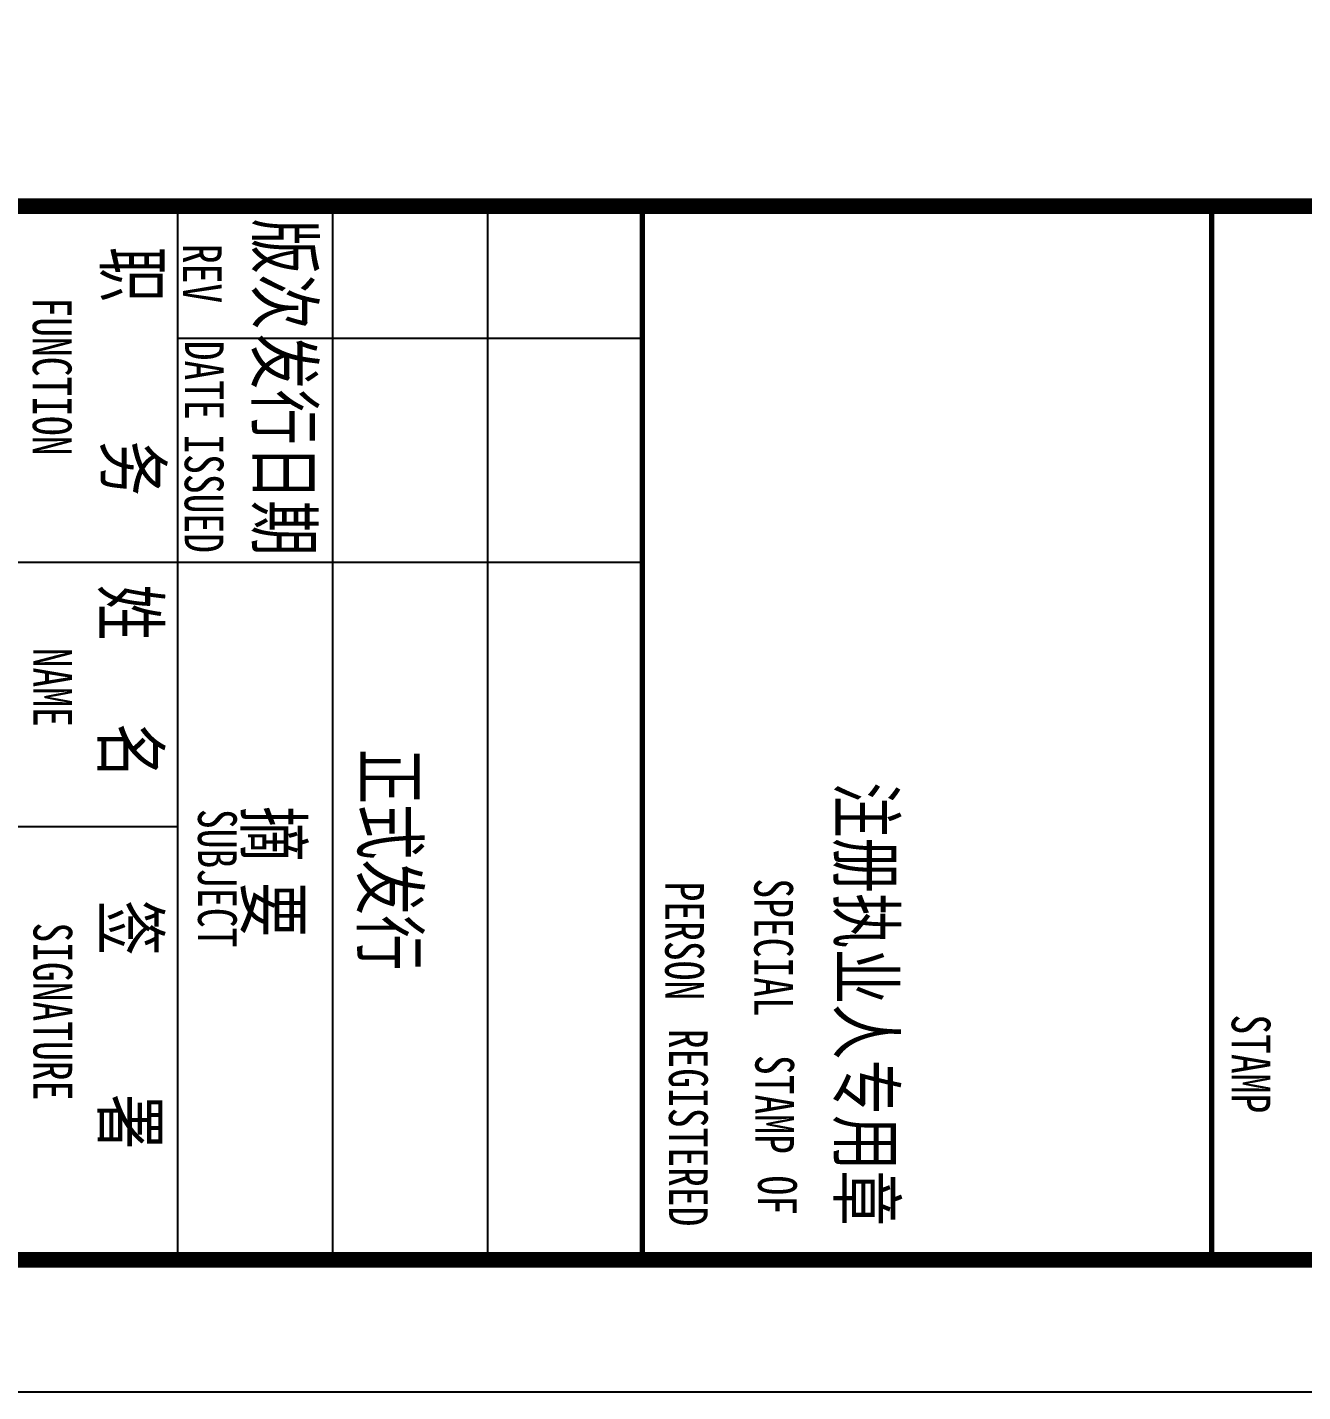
# Model space of a CAD drawing. Extents: x 552102 to 973302, y -80747 to 40012826.
# Drawn here: x 753693 to 763374, y 31122 to 41482 of the extents above; entities that cross this region are included whole.
import ezdxf

# ---------------------------------------------------------------- set-up
doc = ezdxf.new("R2010")
doc.units = 0
doc.header["$LTSCALE"] = 1000
doc.header["$MEASUREMENT"] = 0
doc.layers.add('PUB_TITLE', color=7, linetype='Continuous')
doc.layers.add('TK', color=126, linetype='Continuous')
doc.styles.add('-宋体', font='', dxfattribs={"width": 0.8})
doc.styles.get('-宋体').set_extended_font_data('SimSun')

# ---------------------------------------------------------------- blocks, each defined once
blk = doc.blocks.new('电气图框')
at = {"layer": 'TK'}
for p, q in [((375932, 251356), (375932, 298415)), ((383904, 282735), (376902, 282735)), ((375932, 278415), (383932, 278415)), ((376933, 274886), (376933, 278415)), ((378638, 278415), (378638, 264298)), ((375932, 277239), (383932, 277239)), ((375932, 276062), (383932, 276062)), ((375932, 274886), (383932, 274886)), ((380643, 274886), (380643, 264263))]:
    blk.add_line(p, q, dxfattribs=at)
at = {"layer": 'TK', "const_width": 118}
blk.add_lwpolyline([(375932, 308756), (383932, 308756), (383932, 251356), (375932, 251356)], close=True, dxfattribs=at)
at = {"layer": 'TK', "const_width": 40}
for points in [[(375932, 282735), (383904, 282735)], [(375932, 278415), (383932, 278415)]]:
    blk.add_lwpolyline(points, dxfattribs=at)
at = {"layer": 'TK', "style": '-宋体', "width": 0.75}
for s, height, p in [('STAMP', 294.1, (382068, 282888)), ('注册执业人专用章', 411.8, (380304, 279908)), ('SPECIAL', 294.1, (381035, 279264)), ('STAMP', 294.1, (382376, 279272)), ('OF', 294.1, (383291, 279293)), ('PERSON', 294.1, (381060, 278588)), ('REGISTERED', 294.1, (382177, 278617)), ('正式发行', 411.8, (380050, 276293)), ('版次', 411.8, (376026, 275496)), ('发行日期', 411.8, (376901, 275493)), ('摘', 412, (380487, 275408)), ('要', 412, (381062, 275408)), ('SUBJECT', 294.1, (380508, 275042)), ('REV', 294.1, (376218, 274927)), ('DATE', 294.1, (376953, 274943)), ('ISSUED', 294.1, (377664, 274941)), ('职     务', 411.8, (376239, 274341)), ('姓   名', 411.8, (378805, 274323)), ('签     署', 411.8, (381200, 274322)), ('FUNCTION', 294.1, (376624, 273788)), ('NAME', 294.1, (379284, 273792)), ('SIGNATURE', 294.1, (381370, 273793))]:
    blk.add_text(s, height=height, dxfattribs=at).set_placement(p)

msp = doc.modelspace()

# ---------------------------------------------------------------- linework, layer by layer
at = {"layer": 'PUB_TITLE', "color": 4}
msp.add_lwpolyline([(730302, 31122), (789702, 31122), (789702, 115222), (730302, 115222)], close=True, dxfattribs=at)
at = {"layer": 'PUB_TITLE', "color": 4, "const_width": 100}
msp.add_lwpolyline([(731302, 32122), (788702, 32122), (788702, 112722), (731302, 112722)], close=True, dxfattribs=at)

# ---------------------------------------------------------------- block references
at = {"rotation": 270}
msp.add_blockref('电气图框', (479947, 416055), dxfattribs=at)

doc.saveas('drawing.dxf')
